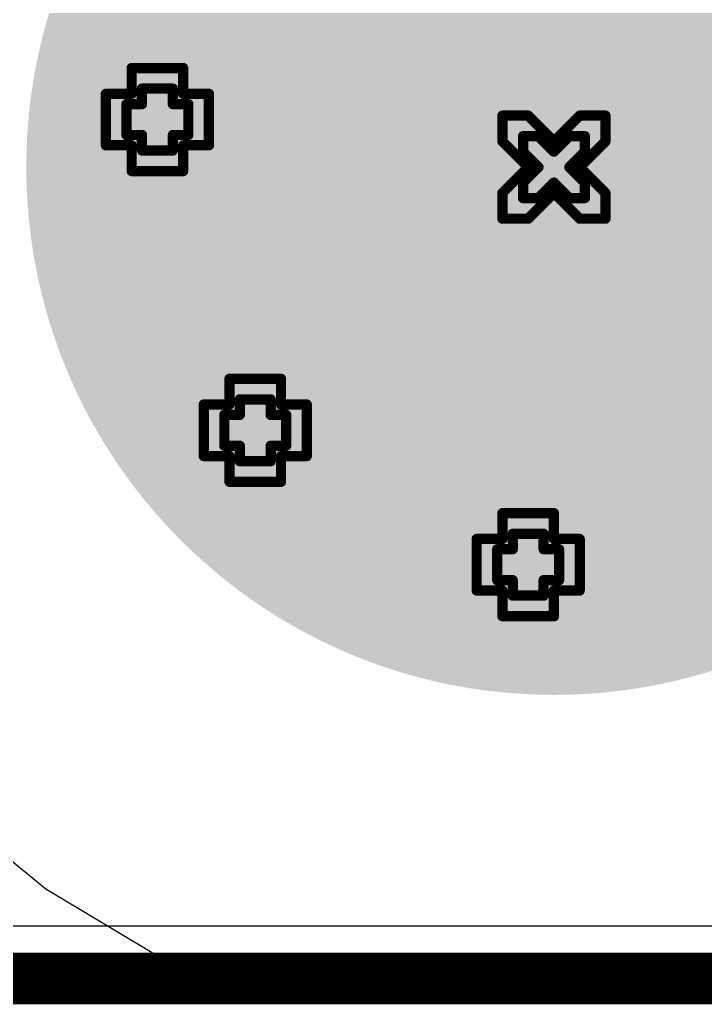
# Model space of a CAD drawing. Header units: inches. Extents: x -3 to 5259, y -3 to 5282.
# Drawn here: x 140.644 to 144.024, y -2.849 to 2.005 of the extents above; entities that cross this region are included whole.
import ezdxf

# ---------------------------------------------------------------- set-up
doc = ezdxf.new("R2010")
doc.units = ezdxf.units.IN
for name, color, linetype in [('Board Outline', 216, 'Continuous'), ('Bottom Layer', 5, 'Continuous'), ('Bottom Solder', 6, 'Continuous'), ('Drill Drawing', 1, 'Continuous'), ('Layer 1', 16, 'Continuous'), ('Layer 2', 76, 'Continuous'), ('Multi-Layer', 9, 'Continuous'), ('Pad Holes', 156, 'Continuous'), ('Top Layer', 1, 'Continuous'), ('Top Solder', 216, 'Continuous'), ('Via Holes', 16, 'Continuous')]:
    doc.layers.add(name, color=color, linetype=linetype)

msp = doc.modelspace()

# ---------------------------------------------------------------- hatches: boundary and pattern name
at = {"layer": 'Bottom Layer'}
h = msp.add_hatch(color=5, dxfattribs=at)
edge = h.paths.add_edge_path()
edge.add_arc((143.2777, 1.2777), 2.5, 0, 360)
h = msp.add_hatch(color=5, dxfattribs=at)
edge = h.paths.add_edge_path()
edge.add_arc((141.3226, 1.5123), 0.3, 0, 360)
h = msp.add_hatch(color=5, dxfattribs=at)
edge = h.paths.add_edge_path()
edge.add_arc((141.8049, -0.0196), 0.3, 0, 360)
h = msp.add_hatch(color=5, dxfattribs=at)
edge = h.paths.add_edge_path()
edge.add_arc((143.1507, -0.6823), 0.3, 0, 360)
at = {"layer": 'Bottom Solder'}
h = msp.add_hatch(color=6, dxfattribs=at)
edge = h.paths.add_edge_path()
edge.add_arc((143.2777, 1.2777), 2.6016, 0, 360)
h = msp.add_hatch(color=6, dxfattribs=at)
edge = h.paths.add_edge_path()
edge.add_arc((141.3226, 1.5123), 0.4016, 0, 360)
h = msp.add_hatch(color=6, dxfattribs=at)
edge = h.paths.add_edge_path()
edge.add_arc((141.8049, -0.0196), 0.4016, 0, 360)
h = msp.add_hatch(color=6, dxfattribs=at)
edge = h.paths.add_edge_path()
edge.add_arc((143.1507, -0.6823), 0.4016, 0, 360)
at = {"layer": 'Layer 1'}
h = msp.add_hatch(color=16, dxfattribs=at)
edge = h.paths.add_edge_path()
edge.add_arc((143.2777, 1.2777), 2.5, 0, 360)
h = msp.add_hatch(color=16, dxfattribs=at)
edge = h.paths.add_edge_path()
edge.add_arc((141.3226, 1.5123), 0.3, 0, 360)
h = msp.add_hatch(color=16, dxfattribs=at)
edge = h.paths.add_edge_path()
edge.add_arc((141.8049, -0.0196), 0.3, 0, 360)
h = msp.add_hatch(color=16, dxfattribs=at)
edge = h.paths.add_edge_path()
edge.add_arc((143.1507, -0.6823), 0.3, 0, 360)
at = {"layer": 'Layer 2'}
h = msp.add_hatch(color=76, dxfattribs=at)
edge = h.paths.add_edge_path()
edge.add_arc((143.2777, 1.2777), 2.5, 0, 360)
h = msp.add_hatch(color=76, dxfattribs=at)
edge = h.paths.add_edge_path()
edge.add_arc((141.3226, 1.5123), 0.3, 0, 360)
h = msp.add_hatch(color=76, dxfattribs=at)
edge = h.paths.add_edge_path()
edge.add_arc((141.8049, -0.0196), 0.3, 0, 360)
h = msp.add_hatch(color=76, dxfattribs=at)
edge = h.paths.add_edge_path()
edge.add_arc((143.1507, -0.6823), 0.3, 0, 360)
at = {"layer": 'Multi-Layer'}
h = msp.add_hatch(color=9, dxfattribs=at)
edge = h.paths.add_edge_path()
edge.add_arc((143.2777, 1.2777), 2.5, 0, 360)
at = {"layer": 'Pad Holes'}
h = msp.add_hatch(color=7, dxfattribs=at)
edge = h.paths.add_edge_path()
edge.add_arc((143.2777, 1.2777), 1.55, 0, 360)
at = {"layer": 'Top Layer'}
h = msp.add_hatch(color=1, dxfattribs=at)
edge = h.paths.add_edge_path()
edge.add_arc((143.2777, 1.2777), 2.5, 0, 360)
h = msp.add_hatch(color=1, dxfattribs=at)
edge = h.paths.add_edge_path()
edge.add_arc((141.3226, 1.5123), 0.3, 0, 360)
h = msp.add_hatch(color=1, dxfattribs=at)
edge = h.paths.add_edge_path()
edge.add_arc((141.8049, -0.0196), 0.3, 0, 360)
h = msp.add_hatch(color=1, dxfattribs=at)
edge = h.paths.add_edge_path()
edge.add_arc((143.1507, -0.6823), 0.3, 0, 360)
at = {"layer": 'Top Solder'}
h = msp.add_hatch(color=216, dxfattribs=at)
edge = h.paths.add_edge_path()
edge.add_arc((143.2777, 1.2777), 2.6016, 0, 360)
h = msp.add_hatch(color=216, dxfattribs=at)
edge = h.paths.add_edge_path()
edge.add_arc((141.3226, 1.5123), 0.4016, 0, 360)
h = msp.add_hatch(color=216, dxfattribs=at)
edge = h.paths.add_edge_path()
edge.add_arc((141.8049, -0.0196), 0.4016, 0, 360)
h = msp.add_hatch(color=216, dxfattribs=at)
edge = h.paths.add_edge_path()
edge.add_arc((143.1507, -0.6823), 0.4016, 0, 360)
at = {"layer": 'Via Holes'}
h = msp.add_hatch(color=7, dxfattribs=at)
edge = h.paths.add_edge_path()
edge.add_arc((141.3226, 1.5123), 0.15, 0, 360)
h = msp.add_hatch(color=7, dxfattribs=at)
edge = h.paths.add_edge_path()
edge.add_arc((141.8049, -0.0196), 0.15, 0, 360)
h = msp.add_hatch(color=7, dxfattribs=at)
edge = h.paths.add_edge_path()
edge.add_arc((143.1507, -0.6823), 0.15, 0, 360)

# ---------------------------------------------------------------- linework, layer by layer
at = {"layer": 'Board Outline'}
msp.add_lwpolyline([(-2.7223, -2.7223, 0.254, 0.254, 0), (147.2777, -2.7223, 0.254, 0.254, 0)], format="xyseb", dxfattribs=at)
at = {"layer": 'Bottom Layer'}
for p, q in [((140.2772, -1.8739), (140.7721, -2.28)), ((140.7721, -2.28), (141.3212, -2.6092)), ((141.3212, -2.6092), (141.617, -2.7317)), ((141.617, -2.7317), (141.617, -2.7317)), ((141.617, -2.7317), (147.2683, -2.7317))]:
    msp.add_line(p, q, dxfattribs=at)
at = {"layer": 'Bottom Solder'}
for p, q in [((140.2772, -1.8739), (140.7721, -2.28)), ((140.7721, -2.28), (141.3212, -2.6092)), ((141.3212, -2.6092), (141.617, -2.7317)), ((141.617, -2.7317), (141.617, -2.7317)), ((141.617, -2.7317), (147.2683, -2.7317))]:
    msp.add_line(p, q, dxfattribs=at)
at = {"layer": 'Drill Drawing'}
for points in [[(141.1956, 1.6393, 0.0508, 0.0508, 0), (141.1956, 1.7663, 0.0508, 0.0508, 0)], [(141.1956, 1.7663, 0.0508, 0.0508, 0), (141.4496, 1.7663, 0.0508, 0.0508, 0)], [(141.4496, 1.6393, 0.0508, 0.0508, 0), (141.4496, 1.7663, 0.0508, 0.0508, 0)], [(141.0686, 1.3853, 0.0508, 0.0508, 0), (141.0686, 1.6393, 0.0508, 0.0508, 0)], [(141.0686, 1.6393, 0.0508, 0.0508, 0), (141.1956, 1.6393, 0.0508, 0.0508, 0)], [(141.2464, 1.5885, 0.0508, 0.0508, 0), (141.2464, 1.6647, 0.0508, 0.0508, 0)], [(141.2464, 1.6647, 0.0508, 0.0508, 0), (141.3988, 1.6647, 0.0508, 0.0508, 0)], [(141.3988, 1.5885, 0.0508, 0.0508, 0), (141.3988, 1.6647, 0.0508, 0.0508, 0)], [(141.4496, 1.6393, 0.0508, 0.0508, 0), (141.5766, 1.6393, 0.0508, 0.0508, 0)], [(141.5766, 1.3853, 0.0508, 0.0508, 0), (141.5766, 1.6393, 0.0508, 0.0508, 0)], [(141.1702, 1.4361, 0.0508, 0.0508, 0), (141.1702, 1.5885, 0.0508, 0.0508, 0)], [(141.1702, 1.5885, 0.0508, 0.0508, 0), (141.2464, 1.5885, 0.0508, 0.0508, 0)], [(141.3988, 1.5885, 0.0508, 0.0508, 0), (141.475, 1.5885, 0.0508, 0.0508, 0)], [(141.475, 1.4361, 0.0508, 0.0508, 0), (141.475, 1.5885, 0.0508, 0.0508, 0)], [(143.0237, 1.4047, 0.0508, 0.0508, 0), (143.0237, 1.5317, 0.0508, 0.0508, 0)], [(143.0237, 1.5317, 0.0508, 0.0508, 0), (143.1507, 1.5317, 0.0508, 0.0508, 0)], [(143.1507, 1.5317, 0.0508, 0.0508, 0), (143.2777, 1.4047, 0.0508, 0.0508, 0)], [(143.2777, 1.4047, 0.0508, 0.0508, 0), (143.4047, 1.5317, 0.0508, 0.0508, 0)], [(143.4047, 1.5317, 0.0508, 0.0508, 0), (143.5317, 1.5317, 0.0508, 0.0508, 0)], [(143.5317, 1.4047, 0.0508, 0.0508, 0), (143.5317, 1.5317, 0.0508, 0.0508, 0)], [(141.1702, 1.4361, 0.0508, 0.0508, 0), (141.2464, 1.4361, 0.0508, 0.0508, 0)], [(141.2464, 1.3599, 0.0508, 0.0508, 0), (141.2464, 1.4361, 0.0508, 0.0508, 0)], [(141.3988, 1.4361, 0.0508, 0.0508, 0), (141.475, 1.4361, 0.0508, 0.0508, 0)], [(141.3988, 1.3599, 0.0508, 0.0508, 0), (141.3988, 1.4361, 0.0508, 0.0508, 0)], [(141.0686, 1.3853, 0.0508, 0.0508, 0), (141.1956, 1.3853, 0.0508, 0.0508, 0)], [(141.1956, 1.2583, 0.0508, 0.0508, 0), (141.1956, 1.3853, 0.0508, 0.0508, 0)], [(141.4496, 1.3853, 0.0508, 0.0508, 0), (141.5766, 1.3853, 0.0508, 0.0508, 0)], [(141.4496, 1.2583, 0.0508, 0.0508, 0), (141.4496, 1.3853, 0.0508, 0.0508, 0)], [(143.0237, 1.4047, 0.0508, 0.0508, 0), (143.1507, 1.2777, 0.0508, 0.0508, 0)], [(143.1253, 1.3539, 0.0508, 0.0508, 0), (143.1253, 1.4301, 0.0508, 0.0508, 0)], [(143.1253, 1.4301, 0.0508, 0.0508, 0), (143.2015, 1.4301, 0.0508, 0.0508, 0)], [(143.2015, 1.4301, 0.0508, 0.0508, 0), (143.2777, 1.3539, 0.0508, 0.0508, 0)], [(143.2777, 1.3539, 0.0508, 0.0508, 0), (143.3539, 1.4301, 0.0508, 0.0508, 0)], [(143.3539, 1.4301, 0.0508, 0.0508, 0), (143.4301, 1.4301, 0.0508, 0.0508, 0)], [(143.4047, 1.2777, 0.0508, 0.0508, 0), (143.5317, 1.4047, 0.0508, 0.0508, 0)], [(143.4301, 1.3539, 0.0508, 0.0508, 0), (143.4301, 1.4301, 0.0508, 0.0508, 0)], [(141.2464, 1.3599, 0.0508, 0.0508, 0), (141.3988, 1.3599, 0.0508, 0.0508, 0)], [(143.1253, 1.3539, 0.0508, 0.0508, 0), (143.2015, 1.2777, 0.0508, 0.0508, 0)], [(143.3539, 1.2777, 0.0508, 0.0508, 0), (143.4301, 1.3539, 0.0508, 0.0508, 0)], [(141.1956, 1.2583, 0.0508, 0.0508, 0), (141.4496, 1.2583, 0.0508, 0.0508, 0)], [(143.0237, 1.1507, 0.0508, 0.0508, 0), (143.1507, 1.2777, 0.0508, 0.0508, 0)], [(143.1253, 1.2015, 0.0508, 0.0508, 0), (143.2015, 1.2777, 0.0508, 0.0508, 0)], [(143.3539, 1.2777, 0.0508, 0.0508, 0), (143.4301, 1.2015, 0.0508, 0.0508, 0)], [(143.4047, 1.2777, 0.0508, 0.0508, 0), (143.5317, 1.1507, 0.0508, 0.0508, 0)], [(143.1253, 1.1253, 0.0508, 0.0508, 0), (143.1253, 1.2015, 0.0508, 0.0508, 0)], [(143.2015, 1.1253, 0.0508, 0.0508, 0), (143.2777, 1.2015, 0.0508, 0.0508, 0)], [(143.2777, 1.2015, 0.0508, 0.0508, 0), (143.3539, 1.1253, 0.0508, 0.0508, 0)], [(143.4301, 1.1253, 0.0508, 0.0508, 0), (143.4301, 1.2015, 0.0508, 0.0508, 0)], [(143.0237, 1.0237, 0.0508, 0.0508, 0), (143.0237, 1.1507, 0.0508, 0.0508, 0)], [(143.1507, 1.0237, 0.0508, 0.0508, 0), (143.2777, 1.1507, 0.0508, 0.0508, 0)], [(143.2777, 1.1507, 0.0508, 0.0508, 0), (143.4047, 1.0237, 0.0508, 0.0508, 0)], [(143.5317, 1.0237, 0.0508, 0.0508, 0), (143.5317, 1.1507, 0.0508, 0.0508, 0)], [(143.1253, 1.1253, 0.0508, 0.0508, 0), (143.2015, 1.1253, 0.0508, 0.0508, 0)], [(143.3539, 1.1253, 0.0508, 0.0508, 0), (143.4301, 1.1253, 0.0508, 0.0508, 0)], [(143.0237, 1.0237, 0.0508, 0.0508, 0), (143.1507, 1.0237, 0.0508, 0.0508, 0)], [(143.4047, 1.0237, 0.0508, 0.0508, 0), (143.5317, 1.0237, 0.0508, 0.0508, 0)], [(141.6779, 0.1074, 0.0508, 0.0508, 0), (141.6779, 0.2344, 0.0508, 0.0508, 0)], [(141.6779, 0.2344, 0.0508, 0.0508, 0), (141.9319, 0.2344, 0.0508, 0.0508, 0)], [(141.9319, 0.1074, 0.0508, 0.0508, 0), (141.9319, 0.2344, 0.0508, 0.0508, 0)], [(141.7287, 0.0566, 0.0508, 0.0508, 0), (141.7287, 0.1328, 0.0508, 0.0508, 0)], [(141.7287, 0.1328, 0.0508, 0.0508, 0), (141.8811, 0.1328, 0.0508, 0.0508, 0)], [(141.8811, 0.0566, 0.0508, 0.0508, 0), (141.8811, 0.1328, 0.0508, 0.0508, 0)], [(141.5509, -0.1466, 0.0508, 0.0508, 0), (141.5509, 0.1074, 0.0508, 0.0508, 0)], [(141.5509, 0.1074, 0.0508, 0.0508, 0), (141.6779, 0.1074, 0.0508, 0.0508, 0)], [(141.9319, 0.1074, 0.0508, 0.0508, 0), (142.0589, 0.1074, 0.0508, 0.0508, 0)], [(142.0589, -0.1466, 0.0508, 0.0508, 0), (142.0589, 0.1074, 0.0508, 0.0508, 0)], [(141.6525, -0.0958, 0.0508, 0.0508, 0), (141.6525, 0.0566, 0.0508, 0.0508, 0)], [(141.6525, 0.0566, 0.0508, 0.0508, 0), (141.7287, 0.0566, 0.0508, 0.0508, 0)], [(141.8811, 0.0566, 0.0508, 0.0508, 0), (141.9573, 0.0566, 0.0508, 0.0508, 0)], [(141.9573, -0.0958, 0.0508, 0.0508, 0), (141.9573, 0.0566, 0.0508, 0.0508, 0)], [(141.6525, -0.0958, 0.0508, 0.0508, 0), (141.7287, -0.0958, 0.0508, 0.0508, 0)], [(141.7287, -0.172, 0.0508, 0.0508, 0), (141.7287, -0.0958, 0.0508, 0.0508, 0)], [(141.8811, -0.0958, 0.0508, 0.0508, 0), (141.9573, -0.0958, 0.0508, 0.0508, 0)], [(141.8811, -0.172, 0.0508, 0.0508, 0), (141.8811, -0.0958, 0.0508, 0.0508, 0)], [(141.5509, -0.1466, 0.0508, 0.0508, 0), (141.6779, -0.1466, 0.0508, 0.0508, 0)], [(141.6779, -0.2736, 0.0508, 0.0508, 0), (141.6779, -0.1466, 0.0508, 0.0508, 0)], [(141.9319, -0.1466, 0.0508, 0.0508, 0), (142.0589, -0.1466, 0.0508, 0.0508, 0)], [(141.9319, -0.2736, 0.0508, 0.0508, 0), (141.9319, -0.1466, 0.0508, 0.0508, 0)], [(141.7287, -0.172, 0.0508, 0.0508, 0), (141.8811, -0.172, 0.0508, 0.0508, 0)], [(141.6779, -0.2736, 0.0508, 0.0508, 0), (141.9319, -0.2736, 0.0508, 0.0508, 0)], [(143.0237, -0.5553, 0.0508, 0.0508, 0), (143.0237, -0.4283, 0.0508, 0.0508, 0)], [(143.0237, -0.4283, 0.0508, 0.0508, 0), (143.2777, -0.4283, 0.0508, 0.0508, 0)], [(143.2777, -0.5553, 0.0508, 0.0508, 0), (143.2777, -0.4283, 0.0508, 0.0508, 0)], [(142.8967, -0.8093, 0.0508, 0.0508, 0), (142.8967, -0.5553, 0.0508, 0.0508, 0)], [(142.8967, -0.5553, 0.0508, 0.0508, 0), (143.0237, -0.5553, 0.0508, 0.0508, 0)], [(143.0745, -0.6061, 0.0508, 0.0508, 0), (143.0745, -0.5299, 0.0508, 0.0508, 0)], [(143.0745, -0.5299, 0.0508, 0.0508, 0), (143.2269, -0.5299, 0.0508, 0.0508, 0)], [(143.2269, -0.6061, 0.0508, 0.0508, 0), (143.2269, -0.5299, 0.0508, 0.0508, 0)], [(143.2777, -0.5553, 0.0508, 0.0508, 0), (143.4047, -0.5553, 0.0508, 0.0508, 0)], [(143.4047, -0.8093, 0.0508, 0.0508, 0), (143.4047, -0.5553, 0.0508, 0.0508, 0)], [(142.9983, -0.7585, 0.0508, 0.0508, 0), (142.9983, -0.6061, 0.0508, 0.0508, 0)], [(142.9983, -0.6061, 0.0508, 0.0508, 0), (143.0745, -0.6061, 0.0508, 0.0508, 0)], [(143.2269, -0.6061, 0.0508, 0.0508, 0), (143.3031, -0.6061, 0.0508, 0.0508, 0)], [(143.3031, -0.7585, 0.0508, 0.0508, 0), (143.3031, -0.6061, 0.0508, 0.0508, 0)], [(142.9983, -0.7585, 0.0508, 0.0508, 0), (143.0745, -0.7585, 0.0508, 0.0508, 0)], [(143.0745, -0.8347, 0.0508, 0.0508, 0), (143.0745, -0.7585, 0.0508, 0.0508, 0)], [(143.2269, -0.7585, 0.0508, 0.0508, 0), (143.3031, -0.7585, 0.0508, 0.0508, 0)], [(143.2269, -0.8347, 0.0508, 0.0508, 0), (143.2269, -0.7585, 0.0508, 0.0508, 0)], [(142.8967, -0.8093, 0.0508, 0.0508, 0), (143.0237, -0.8093, 0.0508, 0.0508, 0)], [(143.0237, -0.9363, 0.0508, 0.0508, 0), (143.0237, -0.8093, 0.0508, 0.0508, 0)], [(143.0745, -0.8347, 0.0508, 0.0508, 0), (143.2269, -0.8347, 0.0508, 0.0508, 0)], [(143.2777, -0.8093, 0.0508, 0.0508, 0), (143.4047, -0.8093, 0.0508, 0.0508, 0)], [(143.2777, -0.9363, 0.0508, 0.0508, 0), (143.2777, -0.8093, 0.0508, 0.0508, 0)], [(143.0237, -0.9363, 0.0508, 0.0508, 0), (143.2777, -0.9363, 0.0508, 0.0508, 0)]]:
    msp.add_lwpolyline(points, format="xyseb", dxfattribs=at)
for points in [[(141.1829, 1.7663, 0.0254, 0.0254, 1), (141.2083, 1.7663, 0.0254, 0.0254, 1)], [(141.1829, 1.7663, 0.0254, 0.0254, 1), (141.2083, 1.7663, 0.0254, 0.0254, 1)], [(141.4369, 1.7663, 0.0254, 0.0254, 1), (141.4623, 1.7663, 0.0254, 0.0254, 1)], [(141.4369, 1.7663, 0.0254, 0.0254, 1), (141.4623, 1.7663, 0.0254, 0.0254, 1)], [(141.0559, 1.6393, 0.0254, 0.0254, 1), (141.0813, 1.6393, 0.0254, 0.0254, 1)], [(141.0559, 1.6393, 0.0254, 0.0254, 1), (141.0813, 1.6393, 0.0254, 0.0254, 1)], [(141.1829, 1.6393, 0.0254, 0.0254, 1), (141.2083, 1.6393, 0.0254, 0.0254, 1)], [(141.1829, 1.6393, 0.0254, 0.0254, 1), (141.2083, 1.6393, 0.0254, 0.0254, 1)], [(141.2337, 1.6647, 0.0254, 0.0254, 1), (141.2591, 1.6647, 0.0254, 0.0254, 1)], [(141.2337, 1.6647, 0.0254, 0.0254, 1), (141.2591, 1.6647, 0.0254, 0.0254, 1)], [(141.3861, 1.6647, 0.0254, 0.0254, 1), (141.4115, 1.6647, 0.0254, 0.0254, 1)], [(141.3861, 1.6647, 0.0254, 0.0254, 1), (141.4115, 1.6647, 0.0254, 0.0254, 1)], [(141.4369, 1.6393, 0.0254, 0.0254, 1), (141.4623, 1.6393, 0.0254, 0.0254, 1)], [(141.4369, 1.6393, 0.0254, 0.0254, 1), (141.4623, 1.6393, 0.0254, 0.0254, 1)], [(141.5639, 1.6393, 0.0254, 0.0254, 1), (141.5893, 1.6393, 0.0254, 0.0254, 1)], [(141.5639, 1.6393, 0.0254, 0.0254, 1), (141.5893, 1.6393, 0.0254, 0.0254, 1)], [(141.1575, 1.5885, 0.0254, 0.0254, 1), (141.1829, 1.5885, 0.0254, 0.0254, 1)], [(141.1575, 1.5885, 0.0254, 0.0254, 1), (141.1829, 1.5885, 0.0254, 0.0254, 1)], [(141.2337, 1.5885, 0.0254, 0.0254, 1), (141.2591, 1.5885, 0.0254, 0.0254, 1)], [(141.2337, 1.5885, 0.0254, 0.0254, 1), (141.2591, 1.5885, 0.0254, 0.0254, 1)], [(141.3861, 1.5885, 0.0254, 0.0254, 1), (141.4115, 1.5885, 0.0254, 0.0254, 1)], [(141.3861, 1.5885, 0.0254, 0.0254, 1), (141.4115, 1.5885, 0.0254, 0.0254, 1)], [(141.4623, 1.5885, 0.0254, 0.0254, 1), (141.4877, 1.5885, 0.0254, 0.0254, 1)], [(141.4623, 1.5885, 0.0254, 0.0254, 1), (141.4877, 1.5885, 0.0254, 0.0254, 1)], [(143.011, 1.5317, 0.0254, 0.0254, 1), (143.0364, 1.5317, 0.0254, 0.0254, 1)], [(143.011, 1.5317, 0.0254, 0.0254, 1), (143.0364, 1.5317, 0.0254, 0.0254, 1)], [(143.138, 1.5317, 0.0254, 0.0254, 1), (143.1634, 1.5317, 0.0254, 0.0254, 1)], [(143.138, 1.5317, 0.0254, 0.0254, 1), (143.1634, 1.5317, 0.0254, 0.0254, 1)], [(143.392, 1.5317, 0.0254, 0.0254, 1), (143.4174, 1.5317, 0.0254, 0.0254, 1)], [(143.392, 1.5317, 0.0254, 0.0254, 1), (143.4174, 1.5317, 0.0254, 0.0254, 1)], [(143.519, 1.5317, 0.0254, 0.0254, 1), (143.5444, 1.5317, 0.0254, 0.0254, 1)], [(143.519, 1.5317, 0.0254, 0.0254, 1), (143.5444, 1.5317, 0.0254, 0.0254, 1)], [(141.1575, 1.4361, 0.0254, 0.0254, 1), (141.1829, 1.4361, 0.0254, 0.0254, 1)], [(141.1575, 1.4361, 0.0254, 0.0254, 1), (141.1829, 1.4361, 0.0254, 0.0254, 1)], [(141.2337, 1.4361, 0.0254, 0.0254, 1), (141.2591, 1.4361, 0.0254, 0.0254, 1)], [(141.2337, 1.4361, 0.0254, 0.0254, 1), (141.2591, 1.4361, 0.0254, 0.0254, 1)], [(141.3861, 1.4361, 0.0254, 0.0254, 1), (141.4115, 1.4361, 0.0254, 0.0254, 1)], [(141.3861, 1.4361, 0.0254, 0.0254, 1), (141.4115, 1.4361, 0.0254, 0.0254, 1)], [(141.4623, 1.4361, 0.0254, 0.0254, 1), (141.4877, 1.4361, 0.0254, 0.0254, 1)], [(141.4623, 1.4361, 0.0254, 0.0254, 1), (141.4877, 1.4361, 0.0254, 0.0254, 1)], [(141.0559, 1.3853, 0.0254, 0.0254, 1), (141.0813, 1.3853, 0.0254, 0.0254, 1)], [(141.0559, 1.3853, 0.0254, 0.0254, 1), (141.0813, 1.3853, 0.0254, 0.0254, 1)], [(141.1829, 1.3853, 0.0254, 0.0254, 1), (141.2083, 1.3853, 0.0254, 0.0254, 1)], [(141.1829, 1.3853, 0.0254, 0.0254, 1), (141.2083, 1.3853, 0.0254, 0.0254, 1)], [(141.4369, 1.3853, 0.0254, 0.0254, 1), (141.4623, 1.3853, 0.0254, 0.0254, 1)], [(141.4369, 1.3853, 0.0254, 0.0254, 1), (141.4623, 1.3853, 0.0254, 0.0254, 1)], [(141.5639, 1.3853, 0.0254, 0.0254, 1), (141.5893, 1.3853, 0.0254, 0.0254, 1)], [(141.5639, 1.3853, 0.0254, 0.0254, 1), (141.5893, 1.3853, 0.0254, 0.0254, 1)], [(143.011, 1.4047, 0.0254, 0.0254, 1), (143.0364, 1.4047, 0.0254, 0.0254, 1)], [(143.011, 1.4047, 0.0254, 0.0254, 1), (143.0364, 1.4047, 0.0254, 0.0254, 1)], [(143.1126, 1.4301, 0.0254, 0.0254, 1), (143.138, 1.4301, 0.0254, 0.0254, 1)], [(143.1126, 1.4301, 0.0254, 0.0254, 1), (143.138, 1.4301, 0.0254, 0.0254, 1)], [(143.1888, 1.4301, 0.0254, 0.0254, 1), (143.2142, 1.4301, 0.0254, 0.0254, 1)], [(143.1888, 1.4301, 0.0254, 0.0254, 1), (143.2142, 1.4301, 0.0254, 0.0254, 1)], [(143.265, 1.4047, 0.0254, 0.0254, 1), (143.2904, 1.4047, 0.0254, 0.0254, 1)], [(143.265, 1.4047, 0.0254, 0.0254, 1), (143.2904, 1.4047, 0.0254, 0.0254, 1)], [(143.3412, 1.4301, 0.0254, 0.0254, 1), (143.3666, 1.4301, 0.0254, 0.0254, 1)], [(143.3412, 1.4301, 0.0254, 0.0254, 1), (143.3666, 1.4301, 0.0254, 0.0254, 1)], [(143.4174, 1.4301, 0.0254, 0.0254, 1), (143.4428, 1.4301, 0.0254, 0.0254, 1)], [(143.4174, 1.4301, 0.0254, 0.0254, 1), (143.4428, 1.4301, 0.0254, 0.0254, 1)], [(143.519, 1.4047, 0.0254, 0.0254, 1), (143.5444, 1.4047, 0.0254, 0.0254, 1)], [(143.519, 1.4047, 0.0254, 0.0254, 1), (143.5444, 1.4047, 0.0254, 0.0254, 1)], [(141.2337, 1.3599, 0.0254, 0.0254, 1), (141.2591, 1.3599, 0.0254, 0.0254, 1)], [(141.2337, 1.3599, 0.0254, 0.0254, 1), (141.2591, 1.3599, 0.0254, 0.0254, 1)], [(141.3861, 1.3599, 0.0254, 0.0254, 1), (141.4115, 1.3599, 0.0254, 0.0254, 1)], [(141.3861, 1.3599, 0.0254, 0.0254, 1), (141.4115, 1.3599, 0.0254, 0.0254, 1)], [(143.1126, 1.3539, 0.0254, 0.0254, 1), (143.138, 1.3539, 0.0254, 0.0254, 1)], [(143.1126, 1.3539, 0.0254, 0.0254, 1), (143.138, 1.3539, 0.0254, 0.0254, 1)], [(143.265, 1.3539, 0.0254, 0.0254, 1), (143.2904, 1.3539, 0.0254, 0.0254, 1)], [(143.265, 1.3539, 0.0254, 0.0254, 1), (143.2904, 1.3539, 0.0254, 0.0254, 1)], [(143.4174, 1.3539, 0.0254, 0.0254, 1), (143.4428, 1.3539, 0.0254, 0.0254, 1)], [(143.4174, 1.3539, 0.0254, 0.0254, 1), (143.4428, 1.3539, 0.0254, 0.0254, 1)], [(141.1829, 1.2583, 0.0254, 0.0254, 1), (141.2083, 1.2583, 0.0254, 0.0254, 1)], [(141.1829, 1.2583, 0.0254, 0.0254, 1), (141.2083, 1.2583, 0.0254, 0.0254, 1)], [(141.4369, 1.2583, 0.0254, 0.0254, 1), (141.4623, 1.2583, 0.0254, 0.0254, 1)], [(141.4369, 1.2583, 0.0254, 0.0254, 1), (141.4623, 1.2583, 0.0254, 0.0254, 1)], [(143.138, 1.2777, 0.0254, 0.0254, 1), (143.1634, 1.2777, 0.0254, 0.0254, 1)], [(143.138, 1.2777, 0.0254, 0.0254, 1), (143.1634, 1.2777, 0.0254, 0.0254, 1)], [(143.1888, 1.2777, 0.0254, 0.0254, 1), (143.2142, 1.2777, 0.0254, 0.0254, 1)], [(143.1888, 1.2777, 0.0254, 0.0254, 1), (143.2142, 1.2777, 0.0254, 0.0254, 1)], [(143.3412, 1.2777, 0.0254, 0.0254, 1), (143.3666, 1.2777, 0.0254, 0.0254, 1)], [(143.3412, 1.2777, 0.0254, 0.0254, 1), (143.3666, 1.2777, 0.0254, 0.0254, 1)], [(143.392, 1.2777, 0.0254, 0.0254, 1), (143.4174, 1.2777, 0.0254, 0.0254, 1)], [(143.392, 1.2777, 0.0254, 0.0254, 1), (143.4174, 1.2777, 0.0254, 0.0254, 1)], [(143.1126, 1.2015, 0.0254, 0.0254, 1), (143.138, 1.2015, 0.0254, 0.0254, 1)], [(143.1126, 1.2015, 0.0254, 0.0254, 1), (143.138, 1.2015, 0.0254, 0.0254, 1)], [(143.265, 1.2015, 0.0254, 0.0254, 1), (143.2904, 1.2015, 0.0254, 0.0254, 1)], [(143.265, 1.2015, 0.0254, 0.0254, 1), (143.2904, 1.2015, 0.0254, 0.0254, 1)], [(143.4174, 1.2015, 0.0254, 0.0254, 1), (143.4428, 1.2015, 0.0254, 0.0254, 1)], [(143.4174, 1.2015, 0.0254, 0.0254, 1), (143.4428, 1.2015, 0.0254, 0.0254, 1)], [(143.011, 1.1507, 0.0254, 0.0254, 1), (143.0364, 1.1507, 0.0254, 0.0254, 1)], [(143.011, 1.1507, 0.0254, 0.0254, 1), (143.0364, 1.1507, 0.0254, 0.0254, 1)], [(143.265, 1.1507, 0.0254, 0.0254, 1), (143.2904, 1.1507, 0.0254, 0.0254, 1)], [(143.265, 1.1507, 0.0254, 0.0254, 1), (143.2904, 1.1507, 0.0254, 0.0254, 1)], [(143.519, 1.1507, 0.0254, 0.0254, 1), (143.5444, 1.1507, 0.0254, 0.0254, 1)], [(143.519, 1.1507, 0.0254, 0.0254, 1), (143.5444, 1.1507, 0.0254, 0.0254, 1)], [(143.1126, 1.1253, 0.0254, 0.0254, 1), (143.138, 1.1253, 0.0254, 0.0254, 1)], [(143.1126, 1.1253, 0.0254, 0.0254, 1), (143.138, 1.1253, 0.0254, 0.0254, 1)], [(143.1888, 1.1253, 0.0254, 0.0254, 1), (143.2142, 1.1253, 0.0254, 0.0254, 1)], [(143.1888, 1.1253, 0.0254, 0.0254, 1), (143.2142, 1.1253, 0.0254, 0.0254, 1)], [(143.3412, 1.1253, 0.0254, 0.0254, 1), (143.3666, 1.1253, 0.0254, 0.0254, 1)], [(143.3412, 1.1253, 0.0254, 0.0254, 1), (143.3666, 1.1253, 0.0254, 0.0254, 1)], [(143.4174, 1.1253, 0.0254, 0.0254, 1), (143.4428, 1.1253, 0.0254, 0.0254, 1)], [(143.4174, 1.1253, 0.0254, 0.0254, 1), (143.4428, 1.1253, 0.0254, 0.0254, 1)], [(143.011, 1.0237, 0.0254, 0.0254, 1), (143.0364, 1.0237, 0.0254, 0.0254, 1)], [(143.011, 1.0237, 0.0254, 0.0254, 1), (143.0364, 1.0237, 0.0254, 0.0254, 1)], [(143.138, 1.0237, 0.0254, 0.0254, 1), (143.1634, 1.0237, 0.0254, 0.0254, 1)], [(143.138, 1.0237, 0.0254, 0.0254, 1), (143.1634, 1.0237, 0.0254, 0.0254, 1)], [(143.392, 1.0237, 0.0254, 0.0254, 1), (143.4174, 1.0237, 0.0254, 0.0254, 1)], [(143.392, 1.0237, 0.0254, 0.0254, 1), (143.4174, 1.0237, 0.0254, 0.0254, 1)], [(143.519, 1.0237, 0.0254, 0.0254, 1), (143.5444, 1.0237, 0.0254, 0.0254, 1)], [(143.519, 1.0237, 0.0254, 0.0254, 1), (143.5444, 1.0237, 0.0254, 0.0254, 1)], [(141.6652, 0.2344, 0.0254, 0.0254, 1), (141.6906, 0.2344, 0.0254, 0.0254, 1)], [(141.6652, 0.2344, 0.0254, 0.0254, 1), (141.6906, 0.2344, 0.0254, 0.0254, 1)], [(141.9192, 0.2344, 0.0254, 0.0254, 1), (141.9446, 0.2344, 0.0254, 0.0254, 1)], [(141.9192, 0.2344, 0.0254, 0.0254, 1), (141.9446, 0.2344, 0.0254, 0.0254, 1)], [(141.716, 0.1328, 0.0254, 0.0254, 1), (141.7414, 0.1328, 0.0254, 0.0254, 1)], [(141.716, 0.1328, 0.0254, 0.0254, 1), (141.7414, 0.1328, 0.0254, 0.0254, 1)], [(141.8684, 0.1328, 0.0254, 0.0254, 1), (141.8938, 0.1328, 0.0254, 0.0254, 1)], [(141.8684, 0.1328, 0.0254, 0.0254, 1), (141.8938, 0.1328, 0.0254, 0.0254, 1)], [(141.5382, 0.1074, 0.0254, 0.0254, 1), (141.5636, 0.1074, 0.0254, 0.0254, 1)], [(141.5382, 0.1074, 0.0254, 0.0254, 1), (141.5636, 0.1074, 0.0254, 0.0254, 1)], [(141.6652, 0.1074, 0.0254, 0.0254, 1), (141.6906, 0.1074, 0.0254, 0.0254, 1)], [(141.6652, 0.1074, 0.0254, 0.0254, 1), (141.6906, 0.1074, 0.0254, 0.0254, 1)], [(141.9192, 0.1074, 0.0254, 0.0254, 1), (141.9446, 0.1074, 0.0254, 0.0254, 1)], [(141.9192, 0.1074, 0.0254, 0.0254, 1), (141.9446, 0.1074, 0.0254, 0.0254, 1)], [(142.0462, 0.1074, 0.0254, 0.0254, 1), (142.0716, 0.1074, 0.0254, 0.0254, 1)], [(142.0462, 0.1074, 0.0254, 0.0254, 1), (142.0716, 0.1074, 0.0254, 0.0254, 1)], [(141.6398, 0.0566, 0.0254, 0.0254, 1), (141.6652, 0.0566, 0.0254, 0.0254, 1)], [(141.6398, 0.0566, 0.0254, 0.0254, 1), (141.6652, 0.0566, 0.0254, 0.0254, 1)], [(141.716, 0.0566, 0.0254, 0.0254, 1), (141.7414, 0.0566, 0.0254, 0.0254, 1)], [(141.716, 0.0566, 0.0254, 0.0254, 1), (141.7414, 0.0566, 0.0254, 0.0254, 1)], [(141.8684, 0.0566, 0.0254, 0.0254, 1), (141.8938, 0.0566, 0.0254, 0.0254, 1)], [(141.8684, 0.0566, 0.0254, 0.0254, 1), (141.8938, 0.0566, 0.0254, 0.0254, 1)], [(141.9446, 0.0566, 0.0254, 0.0254, 1), (141.97, 0.0566, 0.0254, 0.0254, 1)], [(141.9446, 0.0566, 0.0254, 0.0254, 1), (141.97, 0.0566, 0.0254, 0.0254, 1)], [(141.6398, -0.0958, 0.0254, 0.0254, 1), (141.6652, -0.0958, 0.0254, 0.0254, 1)], [(141.6398, -0.0958, 0.0254, 0.0254, 1), (141.6652, -0.0958, 0.0254, 0.0254, 1)], [(141.716, -0.0958, 0.0254, 0.0254, 1), (141.7414, -0.0958, 0.0254, 0.0254, 1)], [(141.716, -0.0958, 0.0254, 0.0254, 1), (141.7414, -0.0958, 0.0254, 0.0254, 1)], [(141.8684, -0.0958, 0.0254, 0.0254, 1), (141.8938, -0.0958, 0.0254, 0.0254, 1)], [(141.8684, -0.0958, 0.0254, 0.0254, 1), (141.8938, -0.0958, 0.0254, 0.0254, 1)], [(141.9446, -0.0958, 0.0254, 0.0254, 1), (141.97, -0.0958, 0.0254, 0.0254, 1)], [(141.9446, -0.0958, 0.0254, 0.0254, 1), (141.97, -0.0958, 0.0254, 0.0254, 1)], [(141.5382, -0.1466, 0.0254, 0.0254, 1), (141.5636, -0.1466, 0.0254, 0.0254, 1)], [(141.5382, -0.1466, 0.0254, 0.0254, 1), (141.5636, -0.1466, 0.0254, 0.0254, 1)], [(141.6652, -0.1466, 0.0254, 0.0254, 1), (141.6906, -0.1466, 0.0254, 0.0254, 1)], [(141.6652, -0.1466, 0.0254, 0.0254, 1), (141.6906, -0.1466, 0.0254, 0.0254, 1)], [(141.9192, -0.1466, 0.0254, 0.0254, 1), (141.9446, -0.1466, 0.0254, 0.0254, 1)], [(141.9192, -0.1466, 0.0254, 0.0254, 1), (141.9446, -0.1466, 0.0254, 0.0254, 1)], [(142.0462, -0.1466, 0.0254, 0.0254, 1), (142.0716, -0.1466, 0.0254, 0.0254, 1)], [(142.0462, -0.1466, 0.0254, 0.0254, 1), (142.0716, -0.1466, 0.0254, 0.0254, 1)], [(141.716, -0.172, 0.0254, 0.0254, 1), (141.7414, -0.172, 0.0254, 0.0254, 1)], [(141.716, -0.172, 0.0254, 0.0254, 1), (141.7414, -0.172, 0.0254, 0.0254, 1)], [(141.8684, -0.172, 0.0254, 0.0254, 1), (141.8938, -0.172, 0.0254, 0.0254, 1)], [(141.8684, -0.172, 0.0254, 0.0254, 1), (141.8938, -0.172, 0.0254, 0.0254, 1)], [(141.6652, -0.2736, 0.0254, 0.0254, 1), (141.6906, -0.2736, 0.0254, 0.0254, 1)], [(141.6652, -0.2736, 0.0254, 0.0254, 1), (141.6906, -0.2736, 0.0254, 0.0254, 1)], [(141.9192, -0.2736, 0.0254, 0.0254, 1), (141.9446, -0.2736, 0.0254, 0.0254, 1)], [(141.9192, -0.2736, 0.0254, 0.0254, 1), (141.9446, -0.2736, 0.0254, 0.0254, 1)], [(143.011, -0.4283, 0.0254, 0.0254, 1), (143.0364, -0.4283, 0.0254, 0.0254, 1)], [(143.011, -0.4283, 0.0254, 0.0254, 1), (143.0364, -0.4283, 0.0254, 0.0254, 1)], [(143.265, -0.4283, 0.0254, 0.0254, 1), (143.2904, -0.4283, 0.0254, 0.0254, 1)], [(143.265, -0.4283, 0.0254, 0.0254, 1), (143.2904, -0.4283, 0.0254, 0.0254, 1)], [(142.884, -0.5553, 0.0254, 0.0254, 1), (142.9094, -0.5553, 0.0254, 0.0254, 1)], [(142.884, -0.5553, 0.0254, 0.0254, 1), (142.9094, -0.5553, 0.0254, 0.0254, 1)], [(143.011, -0.5553, 0.0254, 0.0254, 1), (143.0364, -0.5553, 0.0254, 0.0254, 1)], [(143.011, -0.5553, 0.0254, 0.0254, 1), (143.0364, -0.5553, 0.0254, 0.0254, 1)], [(143.0618, -0.5299, 0.0254, 0.0254, 1), (143.0872, -0.5299, 0.0254, 0.0254, 1)], [(143.0618, -0.5299, 0.0254, 0.0254, 1), (143.0872, -0.5299, 0.0254, 0.0254, 1)], [(143.2142, -0.5299, 0.0254, 0.0254, 1), (143.2396, -0.5299, 0.0254, 0.0254, 1)], [(143.2142, -0.5299, 0.0254, 0.0254, 1), (143.2396, -0.5299, 0.0254, 0.0254, 1)], [(143.265, -0.5553, 0.0254, 0.0254, 1), (143.2904, -0.5553, 0.0254, 0.0254, 1)], [(143.265, -0.5553, 0.0254, 0.0254, 1), (143.2904, -0.5553, 0.0254, 0.0254, 1)], [(143.392, -0.5553, 0.0254, 0.0254, 1), (143.4174, -0.5553, 0.0254, 0.0254, 1)], [(143.392, -0.5553, 0.0254, 0.0254, 1), (143.4174, -0.5553, 0.0254, 0.0254, 1)], [(142.9856, -0.6061, 0.0254, 0.0254, 1), (143.011, -0.6061, 0.0254, 0.0254, 1)], [(142.9856, -0.6061, 0.0254, 0.0254, 1), (143.011, -0.6061, 0.0254, 0.0254, 1)], [(143.0618, -0.6061, 0.0254, 0.0254, 1), (143.0872, -0.6061, 0.0254, 0.0254, 1)], [(143.0618, -0.6061, 0.0254, 0.0254, 1), (143.0872, -0.6061, 0.0254, 0.0254, 1)], [(143.2142, -0.6061, 0.0254, 0.0254, 1), (143.2396, -0.6061, 0.0254, 0.0254, 1)], [(143.2142, -0.6061, 0.0254, 0.0254, 1), (143.2396, -0.6061, 0.0254, 0.0254, 1)], [(143.2904, -0.6061, 0.0254, 0.0254, 1), (143.3158, -0.6061, 0.0254, 0.0254, 1)], [(143.2904, -0.6061, 0.0254, 0.0254, 1), (143.3158, -0.6061, 0.0254, 0.0254, 1)], [(142.9856, -0.7585, 0.0254, 0.0254, 1), (143.011, -0.7585, 0.0254, 0.0254, 1)], [(142.9856, -0.7585, 0.0254, 0.0254, 1), (143.011, -0.7585, 0.0254, 0.0254, 1)], [(143.0618, -0.7585, 0.0254, 0.0254, 1), (143.0872, -0.7585, 0.0254, 0.0254, 1)], [(143.0618, -0.7585, 0.0254, 0.0254, 1), (143.0872, -0.7585, 0.0254, 0.0254, 1)], [(143.2142, -0.7585, 0.0254, 0.0254, 1), (143.2396, -0.7585, 0.0254, 0.0254, 1)], [(143.2142, -0.7585, 0.0254, 0.0254, 1), (143.2396, -0.7585, 0.0254, 0.0254, 1)], [(143.2904, -0.7585, 0.0254, 0.0254, 1), (143.3158, -0.7585, 0.0254, 0.0254, 1)], [(143.2904, -0.7585, 0.0254, 0.0254, 1), (143.3158, -0.7585, 0.0254, 0.0254, 1)], [(142.884, -0.8093, 0.0254, 0.0254, 1), (142.9094, -0.8093, 0.0254, 0.0254, 1)], [(142.884, -0.8093, 0.0254, 0.0254, 1), (142.9094, -0.8093, 0.0254, 0.0254, 1)], [(143.011, -0.8093, 0.0254, 0.0254, 1), (143.0364, -0.8093, 0.0254, 0.0254, 1)], [(143.011, -0.8093, 0.0254, 0.0254, 1), (143.0364, -0.8093, 0.0254, 0.0254, 1)], [(143.0618, -0.8347, 0.0254, 0.0254, 1), (143.0872, -0.8347, 0.0254, 0.0254, 1)], [(143.0618, -0.8347, 0.0254, 0.0254, 1), (143.0872, -0.8347, 0.0254, 0.0254, 1)], [(143.2142, -0.8347, 0.0254, 0.0254, 1), (143.2396, -0.8347, 0.0254, 0.0254, 1)], [(143.2142, -0.8347, 0.0254, 0.0254, 1), (143.2396, -0.8347, 0.0254, 0.0254, 1)], [(143.265, -0.8093, 0.0254, 0.0254, 1), (143.2904, -0.8093, 0.0254, 0.0254, 1)], [(143.265, -0.8093, 0.0254, 0.0254, 1), (143.2904, -0.8093, 0.0254, 0.0254, 1)], [(143.392, -0.8093, 0.0254, 0.0254, 1), (143.4174, -0.8093, 0.0254, 0.0254, 1)], [(143.392, -0.8093, 0.0254, 0.0254, 1), (143.4174, -0.8093, 0.0254, 0.0254, 1)], [(143.011, -0.9363, 0.0254, 0.0254, 1), (143.0364, -0.9363, 0.0254, 0.0254, 1)], [(143.011, -0.9363, 0.0254, 0.0254, 1), (143.0364, -0.9363, 0.0254, 0.0254, 1)], [(143.265, -0.9363, 0.0254, 0.0254, 1), (143.2904, -0.9363, 0.0254, 0.0254, 1)], [(143.265, -0.9363, 0.0254, 0.0254, 1), (143.2904, -0.9363, 0.0254, 0.0254, 1)]]:
    msp.add_lwpolyline(points, format="xyseb", close=True, dxfattribs=at)
at = {"layer": 'Layer 1'}
msp.add_line((147.0187, -2.4634), (-2.4634, -2.4634), dxfattribs=at)
at = {"layer": 'Top Layer'}
for p, q in [((140.2772, -1.8739), (140.7721, -2.28)), ((140.7721, -2.28), (141.3212, -2.6092)), ((141.3212, -2.6092), (141.617, -2.7317)), ((141.617, -2.7317), (141.617, -2.7317)), ((141.617, -2.7317), (147.2683, -2.7317))]:
    msp.add_line(p, q, dxfattribs=at)
at = {"layer": 'Top Solder'}
for p, q in [((140.2772, -1.8739), (140.7721, -2.28)), ((140.7721, -2.28), (141.3212, -2.6092)), ((141.3212, -2.6092), (141.617, -2.7317)), ((141.617, -2.7317), (141.617, -2.7317)), ((141.617, -2.7317), (147.2683, -2.7317))]:
    msp.add_line(p, q, dxfattribs=at)

doc.saveas('drawing.dxf')
